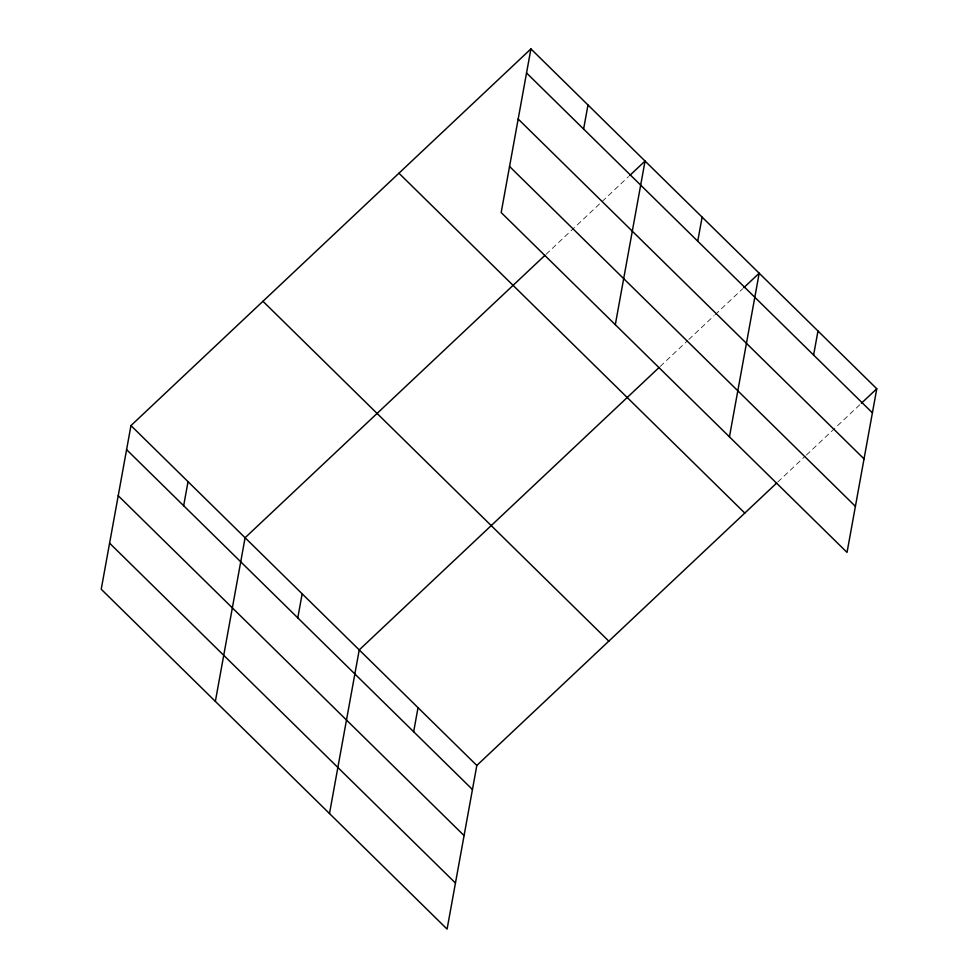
<?xml version="1.0" encoding="UTF-8"?>
<svg xmlns="http://www.w3.org/2000/svg" width="978" height="978" viewBox="0 0 978 978"><rect width="100%" height="100%" fill="white"/><g stroke="black" fill="none" stroke-linecap="round" stroke-linejoin="round"><path stroke-width="0.73" stroke-dasharray="4.89 3.67" d="M546.066 254.292L601.054 202.495M602.155 201.456L628.548 176.59M660.199 366.444L687.693 340.54M688.793 339.513L714.087 315.686M715.187 314.647L742.681 288.754M777.791 481.995L805.285 456.103M806.385 455.063L860.273 404.305"/><path stroke-width="1.47" d="M530.92 48.9L501.176 212.544L847.034 552.411L876.777 388.767L530.92 48.9L130.966 425.589L101.223 589.233L447.08 929.1L476.824 765.456L776.691 483.034M183.656 505.736L188.033 481.665M215.356 701.385L245.099 537.741L544.966 255.319M297.789 617.888L302.165 593.817M329.488 813.549L359.232 649.905L659.099 367.483M413.657 731.74L418.022 707.681M583.609 129.047L587.986 104.976M615.309 324.696L645.052 161.052L629.649 175.563M697.742 241.199L702.118 217.128M729.441 436.86L759.185 273.217L743.781 287.715M813.61 355.051L817.975 330.992M861.373 403.266L876.777 388.767M526.543 72.959L872.4 412.826M518.169 119.023L864.039 458.89M509.55 166.48L855.408 506.347M398.938 173.204L744.796 513.071M262.948 301.285L608.805 641.152M130.966 425.589L476.824 765.456M126.59 449.648L472.447 789.515M118.216 495.712L464.073 835.579M109.597 543.169L455.455 883.036"/></g></svg>
